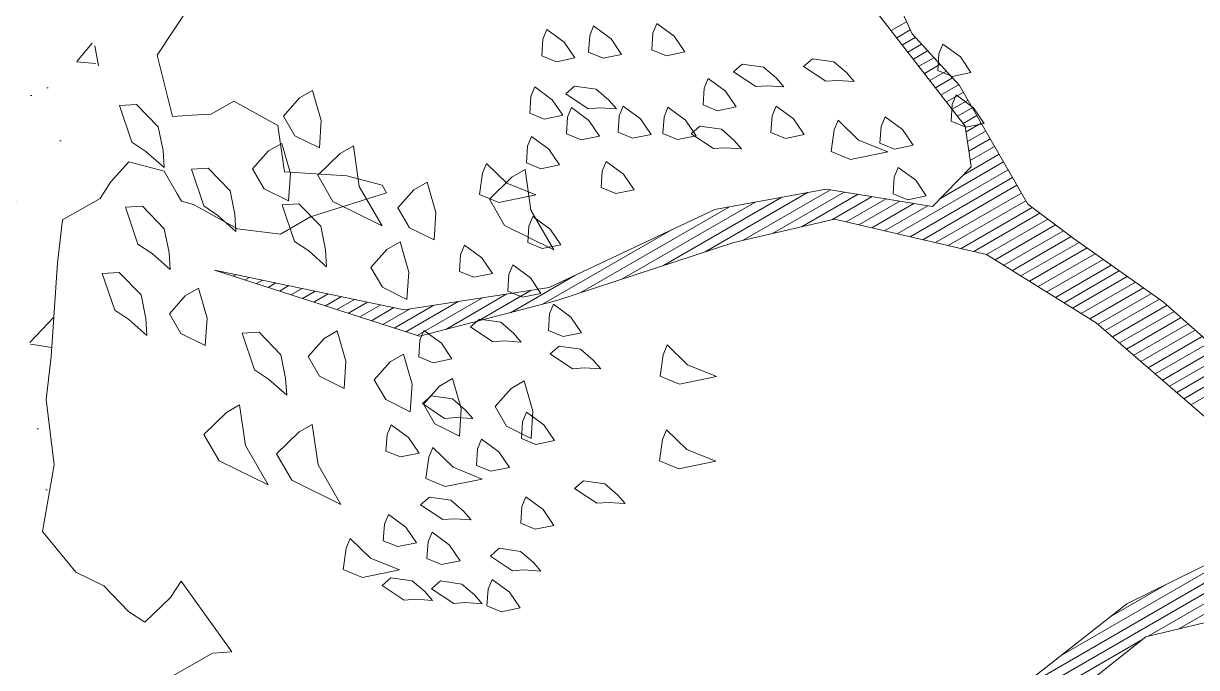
# Model space of a CAD drawing. Header units: metres. Extents: x 12093 to 20303, y 514 to 1412.
# Drawn here: x 19709.222 to 19711.101, y 704.827 to 705.858 of the extents above; entities that cross this region are included whole.
import ezdxf

# ---------------------------------------------------------------- set-up
doc = ezdxf.new("R2010")
doc.units = ezdxf.units.M
for name, color, linetype, lineweight in [('ARBOLES', 52, 'Continuous', 13), ('grass', 64, 'Continuous', 13), ('MANZANAS-ORIGINALES', 147, 'Continuous', 9)]:
    doc.layers.add(name, color=color, linetype=linetype, lineweight=lineweight)

# ---------------------------------------------------------------- blocks, each defined once
blk = doc.blocks.new('ghgfghgh')
at = {"layer": 'ARBOLES', "lineweight": 20}
for p, q in [((20001.0692, 664.5407), (20001.1009, 664.4703)), ((20001.1546, 664.3773), (20001.0502, 664.512)), ((20001.0799, 664.4737), (20001.0954, 664.4826)), ((20001.0855, 664.4665), (20001.0991, 664.4744)), ((20001.0911, 664.4593), (20001.1041, 664.4668)), ((20001.1009, 664.4703), (20001.1488, 664.4182)), ((20001.0967, 664.4521), (20001.1104, 664.46)), ((20001.1022, 664.4449), (20001.1166, 664.4532)), ((20001.1078, 664.4377), (20001.1229, 664.4464)), ((20001.1134, 664.4305), (20001.1291, 664.4396)), ((20001.119, 664.4233), (20001.1354, 664.4328)), ((20001.1246, 664.4161), (20001.1416, 664.4259)), ((20001.1302, 664.4089), (20001.1479, 664.4191)), ((20001.1488, 664.4182), (20001.1871, 664.3517)), ((20001.1357, 664.4017), (20001.1526, 664.4114)), ((20001.1413, 664.3945), (20001.1572, 664.4036)), ((20001.1469, 664.3873), (20001.1617, 664.3958)), ((20001.1525, 664.3801), (20001.1662, 664.388)), ((20001.1605, 664.3363), (20001.1546, 664.3773)), ((20001.1555, 664.3714), (20001.1707, 664.3802)), ((20001.1569, 664.3618), (20001.1752, 664.3723)), ((20001.1583, 664.3521), (20001.1797, 664.3645)), ((20001.1524, 664.3279), (20001.1888, 664.3489)), ((20001.1597, 664.3425), (20001.1842, 664.3567)), ((20001.1871, 664.3517), (20001.2179, 664.2985)), ((20001.1217, 664.2962), (20001.1605, 664.3363)), ((20001.1295, 664.3043), (20001.1933, 664.3411)), ((20001.086, 664.2687), (20001.1978, 664.3333)), ((20001.0989, 664.2657), (20001.2023, 664.3254)), ((20000.8919, 664.2505), (20000.9958, 664.3105)), ((20000.9017, 664.2933), (20001.014, 664.3138)), ((20000.9302, 664.2622), (20001.0184, 664.3131)), ((20000.9601, 664.269), (20001.0324, 664.3108)), ((20001.014, 664.3138), (20001.1217, 664.2962)), ((20001.1118, 664.2627), (20001.2068, 664.3176)), ((20000.8078, 664.2228), (20000.943, 664.3008)), ((20000.8499, 664.2366), (20000.9694, 664.3056)), ((20000.99, 664.2759), (20001.0465, 664.3085)), ((20001.02, 664.2827), (20001.0606, 664.3062)), ((20001.0344, 664.2806), (20001.0746, 664.3039)), ((20001.0473, 664.2777), (20001.0887, 664.3016)), ((20001.0602, 664.2747), (20001.1028, 664.2993)), ((20001.1247, 664.2598), (20001.2113, 664.3098)), ((20001.1375, 664.2568), (20001.2158, 664.302)), ((20001.2179, 664.2985), (20001.2647, 664.2635)), ((20000.7345, 664.2144), (20000.9017, 664.2933)), ((20000.7658, 664.2089), (20000.9166, 664.296)), ((20001.0731, 664.2717), (20001.1169, 664.297)), ((20001.1504, 664.2538), (20001.2222, 664.2952)), ((20001.1633, 664.2508), (20001.2301, 664.2894)), ((20001.0227, 664.2833), (20000.9209, 664.26)), ((20001.1762, 664.2478), (20001.0227, 664.2833)), ((20001.1762, 664.2478), (20001.2379, 664.2835)), ((20001.1849, 664.2424), (20001.2458, 664.2776)), ((20000.7278, 664.1975), (20000.8587, 664.273)), ((20001.1936, 664.237), (20001.2537, 664.2717)), ((20001.2023, 664.2316), (20001.2615, 664.2658)), ((20001.2647, 664.2635), (20001.3545, 664.2001)), ((20000.9209, 664.26), (20000.7421, 664.2012)), ((20001.2109, 664.2262), (20001.2696, 664.26)), ((20001.2196, 664.2208), (20001.2777, 664.2543)), ((20001.287, 664.1788), (20001.1762, 664.2478)), ((20001.2283, 664.2154), (20001.2858, 664.2485)), ((20001.237, 664.2099), (20001.2939, 664.2428)), ((20000.3963, 664.232), (20000.5879, 664.1919)), ((20000.6033, 664.1653), (20000.3963, 664.232)), ((20001.2457, 664.2045), (20001.302, 664.2371)), ((20001.2544, 664.1991), (20001.3102, 664.2313)), ((20000.4157, 664.2257), (20000.4185, 664.2274)), ((20000.4273, 664.222), (20000.4317, 664.2246)), ((20000.4389, 664.2183), (20000.445, 664.2218)), ((20000.4505, 664.2145), (20000.4582, 664.219)), ((20000.4621, 664.2108), (20000.4715, 664.2163)), ((20000.6952, 664.189), (20000.7604, 664.2267)), ((20001.263, 664.1937), (20001.3183, 664.2256)), ((20001.2717, 664.1883), (20001.3264, 664.2199)), ((20000.4736, 664.2071), (20000.4848, 664.2135)), ((20000.4852, 664.2033), (20000.498, 664.2107)), ((20000.4968, 664.1996), (20000.5113, 664.2079)), ((20000.5084, 664.1959), (20000.5245, 664.2052)), ((20000.5879, 664.1919), (20000.7345, 664.2144)), ((20000.6011, 664.166), (20000.6671, 664.2041)), ((20000.6299, 664.1722), (20000.6917, 664.2079)), ((20000.6625, 664.1806), (20000.7163, 664.2117)), ((20001.2804, 664.1829), (20001.3345, 664.2141)), ((20001.2887, 664.1773), (20001.3427, 664.2084)), ((20000.52, 664.1921), (20000.5378, 664.2024)), ((20000.5316, 664.1884), (20000.551, 664.1996)), ((20000.5432, 664.1847), (20000.5643, 664.1968)), ((20000.5548, 664.1809), (20000.5775, 664.1941)), ((20000.5664, 664.1772), (20000.5932, 664.1927)), ((20000.5779, 664.1735), (20000.6178, 664.1965)), ((20000.5895, 664.1697), (20000.6425, 664.2003)), ((20000.7421, 664.2012), (20000.6033, 664.1653)), ((20001.296, 664.171), (20001.3508, 664.2027)), ((20001.3032, 664.1648), (20001.3584, 664.1966)), ((20001.3545, 664.2001), (20001.409, 664.1517)), ((20001.3104, 664.1585), (20001.3655, 664.1903)), ((20001.3176, 664.1522), (20001.3726, 664.184)), ((20001.4466, 664.0405), (20001.287, 664.1788)), ((20001.3248, 664.146), (20001.3797, 664.1777)), ((20001.3321, 664.1397), (20001.3868, 664.1714)), ((20001.3393, 664.1335), (20001.394, 664.165)), ((20001.3465, 664.1272), (20001.4011, 664.1587)), ((20001.3537, 664.121), (20001.4082, 664.1524)), ((20001.3609, 664.1147), (20001.4147, 664.1458)), ((20001.3682, 664.1085), (20001.4212, 664.1391)), ((20001.3754, 664.1022), (20001.4277, 664.1324)), ((20001.3826, 664.0959), (20001.4341, 664.1257)), ((20001.1504, 663.7638), (20001.5824, 664.0132)), ((20001.3394, 663.8625), (20001.5931, 664.009)), ((20001.3703, 663.8699), (20001.6039, 664.0048)), ((20001.2006, 663.8032), (20001.4628, 663.9546)), ((20001.2508, 663.8426), (20001.4348, 663.9489)), ((20001.3177, 663.8952), (20001.4213, 663.9461)), ((20001.301, 663.882), (20001.3583, 663.9151)), ((20001.5472, 663.9124), (20001.3369, 663.8619)), ((20001.1042, 663.7276), (20001.3177, 663.8952)), ((20001.3369, 663.8619), (20001.1301, 663.6982)), ((20001.1042, 663.7267), (20001.333, 663.8588))]:
    blk.add_line(p, q, dxfattribs=at)
at = {"layer": 'grass'}
for p, q in [((20000.3386, 664.4488), (20000.3709, 664.4977)), ((20000.7793, 664.4784), (20000.7753, 664.4686)), ((20000.7969, 664.4655), (20000.7793, 664.4784)), ((20000.8432, 664.4809), (20000.8392, 664.4711)), ((20000.8608, 664.468), (20000.8432, 664.4809)), ((20000.7281, 664.4651), (20000.7269, 664.4484)), ((20000.7321, 664.4749), (20000.7281, 664.4651)), ((20000.7497, 664.462), (20000.7321, 664.4749)), ((20000.7753, 664.4686), (20000.7742, 664.4519)), ((20000.8076, 664.4497), (20000.7969, 664.4655)), ((20000.8392, 664.4711), (20000.8381, 664.4544)), ((20000.8715, 664.4522), (20000.8608, 664.468)), ((20000.7604, 664.4461), (20000.7497, 664.462)), ((20000.8381, 664.4544), (20000.8528, 664.4484)), ((20001.1321, 664.46), (20001.1281, 664.4502)), ((20001.1497, 664.4471), (20001.1321, 664.46)), ((20000.3541, 664.3871), (20000.3386, 664.4488)), ((20000.7269, 664.4484), (20000.7417, 664.4423)), ((20000.7417, 664.4423), (20000.7604, 664.4461)), ((20000.7742, 664.4519), (20000.7889, 664.4459)), ((20000.7889, 664.4459), (20000.8076, 664.4497)), ((20000.8528, 664.4484), (20000.8715, 664.4522)), ((20000.9914, 664.4375), (20001.0003, 664.4453)), ((20001.0003, 664.4453), (20001.0219, 664.4422)), ((20001.0219, 664.4422), (20001.0346, 664.4313)), ((20001.1281, 664.4502), (20001.127, 664.4335)), ((20001.1604, 664.4313), (20001.1497, 664.4471)), ((20000.9205, 664.4321), (20000.9294, 664.4399)), ((20000.943, 664.4172), (20000.9205, 664.4321)), ((20000.9294, 664.4399), (20000.951, 664.4368)), ((20000.951, 664.4368), (20000.9637, 664.4259)), ((20001.0139, 664.4226), (20000.9914, 664.4375)), ((20001.0346, 664.4313), (20001.0424, 664.4224)), ((20001.127, 664.4335), (20001.1417, 664.4275)), ((20001.1417, 664.4275), (20001.1604, 664.4313)), ((20000.7512, 664.4098), (20000.7601, 664.4176)), ((20000.7601, 664.4176), (20000.7818, 664.4145)), ((20000.8949, 664.4255), (20000.8909, 664.4157)), ((20000.9125, 664.4125), (20000.8949, 664.4255)), ((20000.9548, 664.4181), (20000.943, 664.4172)), ((20000.9715, 664.417), (20000.9548, 664.4181)), ((20000.9637, 664.4259), (20000.9715, 664.417)), ((20001.0257, 664.4235), (20001.0139, 664.4226)), ((20001.0424, 664.4224), (20001.0257, 664.4235)), ((20000.4822, 664.4057), (20000.4661, 664.3875)), ((20000.4955, 664.4134), (20000.4822, 664.4057)), ((20000.5042, 664.3829), (20000.4955, 664.4134)), ((20000.7158, 664.4071), (20000.7147, 664.3904)), ((20000.7198, 664.4169), (20000.7158, 664.4071)), ((20000.7374, 664.404), (20000.7198, 664.4169)), ((20000.7737, 664.3949), (20000.7512, 664.4098)), ((20000.7818, 664.4145), (20000.7945, 664.4036)), ((20000.8909, 664.4157), (20000.8898, 664.3989)), ((20000.9232, 664.3967), (20000.9125, 664.4125)), ((20001.1455, 664.4088), (20001.1415, 664.399)), ((20001.1631, 664.3959), (20001.1455, 664.4088)), ((20000.3003, 664.3982), (20000.3175, 664.3992)), ((20000.3129, 664.3611), (20000.3003, 664.3982)), ((20000.3175, 664.3992), (20000.3395, 664.3765)), ((20000.4158, 664.4025), (20000.3931, 664.3894)), ((20000.4603, 664.3778), (20000.4158, 664.4025)), ((20000.7481, 664.3882), (20000.7374, 664.404)), ((20000.757, 664.396), (20000.753, 664.3862)), ((20000.7746, 664.3831), (20000.757, 664.396)), ((20000.7855, 664.3958), (20000.7737, 664.3949)), ((20000.8023, 664.3947), (20000.7855, 664.3958)), ((20000.7945, 664.4036), (20000.8023, 664.3947)), ((20000.8092, 664.3976), (20000.8052, 664.3878)), ((20000.8268, 664.3847), (20000.8092, 664.3976)), ((20000.8544, 664.3963), (20000.8504, 664.3865)), ((20000.872, 664.3834), (20000.8544, 664.3963)), ((20000.8898, 664.3989), (20000.9045, 664.3929)), ((20000.9045, 664.3929), (20000.9232, 664.3967)), ((20000.9635, 664.3974), (20000.9595, 664.3876)), ((20000.9811, 664.3845), (20000.9635, 664.3974)), ((20001.1415, 664.399), (20001.1404, 664.3823)), ((20001.1738, 664.3801), (20001.1631, 664.3959)), ((20000.3736, 664.3882), (20000.3541, 664.3871)), ((20000.3931, 664.3894), (20000.3736, 664.3882)), ((20000.4661, 664.3875), (20000.4776, 664.3676)), ((20000.5024, 664.3553), (20000.5042, 664.3829)), ((20000.7147, 664.3904), (20000.7294, 664.3844)), ((20000.7294, 664.3844), (20000.7481, 664.3882)), ((20000.753, 664.3862), (20000.7519, 664.3695)), ((20000.7853, 664.3673), (20000.7746, 664.3831)), ((20000.8052, 664.3878), (20000.804, 664.3711)), ((20000.8375, 664.3689), (20000.8268, 664.3847)), ((20000.8504, 664.3865), (20000.8493, 664.3698)), ((20000.8827, 664.3675), (20000.872, 664.3834)), ((20000.9595, 664.3876), (20000.9584, 664.3709)), ((20000.9918, 664.3687), (20000.9811, 664.3845)), ((20001.0264, 664.3832), (20001.0223, 664.3734)), ((20001.0469, 664.3633), (20001.0264, 664.3832)), ((20001.0736, 664.3867), (20001.0696, 664.3769)), ((20001.0912, 664.3738), (20001.0736, 664.3867)), ((20001.1404, 664.3823), (20001.1551, 664.3763)), ((20000.3395, 664.3765), (20000.3444, 664.3527)), ((20000.467, 664.3312), (20000.4603, 664.3778)), ((20000.804, 664.3711), (20000.8187, 664.3651)), ((20000.8493, 664.3698), (20000.864, 664.3637)), ((20000.8778, 664.3695), (20000.8867, 664.3773)), ((20000.8867, 664.3773), (20000.9083, 664.3742)), ((20000.9083, 664.3742), (20000.921, 664.3633)), ((20000.9584, 664.3709), (20000.9731, 664.3649)), ((20001.0223, 664.3734), (20001.0192, 664.3518)), ((20001.0696, 664.3769), (20001.0685, 664.3602)), ((20001.1019, 664.358), (20001.0912, 664.3738)), ((20001.1551, 664.3763), (20001.1738, 664.3801)), ((20000.3272, 664.3517), (20000.3129, 664.3611)), ((20000.4643, 664.3599), (20000.451, 664.3522)), ((20000.473, 664.3295), (20000.4643, 664.3599)), ((20000.4776, 664.3676), (20000.5024, 664.3553)), ((20000.7165, 664.3668), (20000.7125, 664.357)), ((20000.7341, 664.3539), (20000.7165, 664.3668)), ((20000.7519, 664.3695), (20000.7666, 664.3635)), ((20000.7666, 664.3635), (20000.7853, 664.3673)), ((20000.8187, 664.3651), (20000.8375, 664.3689)), ((20000.864, 664.3637), (20000.8827, 664.3675)), ((20000.9003, 664.3546), (20000.8778, 664.3695)), ((20000.921, 664.3633), (20000.9288, 664.3544)), ((20000.9731, 664.3649), (20000.9918, 664.3687)), ((20001.0763, 664.3513), (20001.0469, 664.3633)), ((20001.0685, 664.3602), (20001.0832, 664.3542)), ((20001.0832, 664.3542), (20001.1019, 664.358)), ((20000.3454, 664.3356), (20000.3272, 664.3517)), ((20000.3444, 664.3527), (20000.3454, 664.3356)), ((20000.451, 664.3522), (20000.4349, 664.3341)), ((20000.5234, 664.3497), (20000.5006, 664.3277)), ((20000.5367, 664.3574), (20000.5234, 664.3497)), ((20000.5426, 664.3164), (20000.5367, 664.3574)), ((20000.7125, 664.357), (20000.7114, 664.3403)), ((20000.7448, 664.3381), (20000.7341, 664.3539)), ((20000.9121, 664.3555), (20000.9003, 664.3546)), ((20000.9288, 664.3544), (20000.9121, 664.3555)), ((20001.0192, 664.3518), (20001.0388, 664.3437)), ((20001.0388, 664.3437), (20001.0763, 664.3513)), ((20000.2915, 664.3207), (20000.3099, 664.3414)), ((20000.3099, 664.3414), (20000.3457, 664.3318)), ((20000.373, 664.3338), (20000.3901, 664.3348)), ((20000.3901, 664.3348), (20000.4121, 664.3121)), ((20000.4349, 664.3341), (20000.4464, 664.3141)), ((20000.6711, 664.3396), (20000.6671, 664.3298)), ((20000.6916, 664.3198), (20000.6711, 664.3396)), ((20000.7114, 664.3403), (20000.7261, 664.3343)), ((20000.7261, 664.3343), (20000.7448, 664.3381)), ((20000.792, 664.3417), (20000.788, 664.3319)), ((20000.8096, 664.3288), (20000.792, 664.3417)), ((20001.087, 664.3355), (20001.0829, 664.3257)), ((20001.1046, 664.3226), (20001.087, 664.3355)), ((20000.3457, 664.3318), (20000.3588, 664.3091)), ((20000.3856, 664.2967), (20000.373, 664.3338)), ((20000.467, 664.3312), (20000.467, 664.3312)), ((20000.5299, 664.3272), (20000.467, 664.3312)), ((20000.4712, 664.3018), (20000.473, 664.3295)), ((20000.5006, 664.3277), (20000.516, 664.3011)), ((20000.5657, 664.3176), (20000.5299, 664.3272)), ((20000.6671, 664.3298), (20000.6639, 664.3082)), ((20000.6968, 664.3257), (20000.6741, 664.3037)), ((20000.7101, 664.3334), (20000.6968, 664.3257)), ((20000.716, 664.2925), (20000.7101, 664.3334)), ((20000.788, 664.3319), (20000.7869, 664.3152)), ((20000.8203, 664.3129), (20000.8096, 664.3288)), ((20001.0829, 664.3257), (20001.0818, 664.309)), ((20001.1153, 664.3068), (20001.1046, 664.3226)), ((20000.2808, 664.3044), (20000.2915, 664.3207)), ((20000.4121, 664.3121), (20000.417, 664.2883)), ((20000.4464, 664.3141), (20000.4712, 664.3018)), ((20000.5656, 664.2766), (20000.5426, 664.3164)), ((20000.57, 664.31), (20000.5657, 664.3176)), ((20000.5978, 664.3129), (20000.5817, 664.2947)), ((20000.6111, 664.3206), (20000.5978, 664.3129)), ((20000.6198, 664.2901), (20000.6111, 664.3206)), ((20000.721, 664.3078), (20000.6916, 664.3198)), ((20000.7869, 664.3152), (20000.8016, 664.3092)), ((20000.8016, 664.3092), (20000.8203, 664.3129)), ((20000.2429, 664.2826), (20000.2808, 664.3044)), ((20000.3588, 664.3091), (20000.3631, 664.3015)), ((20000.3631, 664.3015), (20000.3751, 664.2983)), ((20000.4646, 664.298), (20000.4817, 664.299)), ((20000.4817, 664.299), (20000.5037, 664.2763)), ((20000.4932, 664.2858), (20000.57, 664.31)), ((20000.516, 664.3011), (20000.5656, 664.2766)), ((20000.6639, 664.3082), (20000.6836, 664.3002)), ((20000.6741, 664.3037), (20000.6894, 664.2771)), ((20000.6836, 664.3002), (20000.721, 664.3078)), ((20001.0818, 664.309), (20001.0965, 664.303)), ((20001.0965, 664.303), (20001.1153, 664.3068)), ((20000.3065, 664.2954), (20000.3237, 664.2964)), ((20000.3191, 664.2583), (20000.3065, 664.2954)), ((20000.3237, 664.2964), (20000.3457, 664.2737)), ((20000.3751, 664.2983), (20000.4196, 664.2736)), ((20000.3999, 664.2872), (20000.3856, 664.2967)), ((20000.418, 664.2711), (20000.3999, 664.2872)), ((20000.417, 664.2883), (20000.418, 664.2711)), ((20000.4771, 664.2609), (20000.4646, 664.298)), ((20000.5817, 664.2947), (20000.5933, 664.2748)), ((20000.6181, 664.2625), (20000.6198, 664.2901)), ((20000.7391, 664.2526), (20000.716, 664.2925)), ((20000.2377, 664.2392), (20000.2429, 664.2826)), ((20000.4629, 664.2684), (20000.4932, 664.2858)), ((20000.5037, 664.2763), (20000.5086, 664.2525)), ((20000.6894, 664.2771), (20000.7391, 664.2526)), ((20000.7139, 664.2764), (20000.7127, 664.2597)), ((20000.7179, 664.2862), (20000.7139, 664.2764)), ((20000.7355, 664.2733), (20000.7179, 664.2862)), ((20000.3457, 664.2737), (20000.3505, 664.2499)), ((20000.4196, 664.2736), (20000.4629, 664.2684)), ((20000.5933, 664.2748), (20000.6181, 664.2625)), ((20000.7462, 664.2575), (20000.7355, 664.2733)), ((20000.3334, 664.2489), (20000.3191, 664.2583)), ((20000.4915, 664.2515), (20000.4771, 664.2609)), ((20000.5096, 664.2354), (20000.4915, 664.2515)), ((20000.5086, 664.2525), (20000.5096, 664.2354)), ((20000.5705, 664.2528), (20000.5544, 664.2346)), ((20000.5838, 664.2604), (20000.5705, 664.2528)), ((20000.5925, 664.23), (20000.5838, 664.2604)), ((20000.6488, 664.2572), (20000.6448, 664.2474)), ((20000.6664, 664.2443), (20000.6488, 664.2572)), ((20000.7127, 664.2597), (20000.7274, 664.2537)), ((20000.7274, 664.2537), (20000.7462, 664.2575)), ((20000.3516, 664.2327), (20000.3334, 664.2489)), ((20000.3505, 664.2499), (20000.3516, 664.2327)), ((20000.6448, 664.2474), (20000.6437, 664.2307)), ((20000.6771, 664.2285), (20000.6664, 664.2443)), ((20000.2316, 664.1449), (20000.2377, 664.2392)), ((20000.283, 664.2286), (20000.3001, 664.2297)), ((20000.2956, 664.1915), (20000.283, 664.2286)), ((20000.3001, 664.2297), (20000.3222, 664.2069)), ((20000.4041, 664.2295), (20000.4052, 664.2301)), ((20000.5544, 664.2346), (20000.5659, 664.2147)), ((20000.5907, 664.2024), (20000.5925, 664.23)), ((20000.6437, 664.2307), (20000.6584, 664.2247)), ((20000.6584, 664.2247), (20000.6771, 664.2285)), ((20000.6978, 664.2372), (20000.6938, 664.2274)), ((20000.7154, 664.2243), (20000.6978, 664.2372)), ((20000.6938, 664.2274), (20000.6927, 664.2107)), ((20000.7261, 664.2085), (20000.7154, 664.2243)), ((20000.3222, 664.2069), (20000.327, 664.1831)), ((20000.3669, 664.2061), (20000.3508, 664.188)), ((20000.3802, 664.2138), (20000.3669, 664.2061)), ((20000.3889, 664.1834), (20000.3802, 664.2138)), ((20000.5659, 664.2147), (20000.5907, 664.2024)), ((20000.6927, 664.2107), (20000.7074, 664.2047)), ((20000.7074, 664.2047), (20000.7261, 664.2085)), ((20000.7388, 664.1975), (20000.7348, 664.1877)), ((20000.7564, 664.1846), (20000.7388, 664.1975)), ((20000.3099, 664.1821), (20000.2956, 664.1915)), ((20000.328, 664.166), (20000.3099, 664.1821)), ((20000.327, 664.1831), (20000.328, 664.166)), ((20000.3508, 664.188), (20000.3623, 664.168)), ((20000.3871, 664.1558), (20000.3889, 664.1834)), ((20000.6551, 664.1746), (20000.664, 664.1824)), ((20000.664, 664.1824), (20000.6856, 664.1793)), ((20000.7348, 664.1877), (20000.7337, 664.171)), ((20000.7671, 664.1688), (20000.7564, 664.1846)), ((20000.4242, 664.1683), (20000.4414, 664.1693)), ((20000.4368, 664.1312), (20000.4242, 664.1683)), ((20000.4414, 664.1693), (20000.4634, 664.1466)), ((20000.5204, 664.1706), (20000.5071, 664.163)), ((20000.5291, 664.1402), (20000.5204, 664.1706)), ((20000.6079, 664.171), (20000.6038, 664.1612)), ((20000.6255, 664.1581), (20000.6079, 664.171)), ((20000.6776, 664.1597), (20000.6551, 664.1746)), ((20000.6856, 664.1793), (20000.6983, 664.1683)), ((20000.6983, 664.1683), (20000.7061, 664.1594)), ((20000.7337, 664.171), (20000.7484, 664.165)), ((20000.7484, 664.165), (20000.7671, 664.1688)), ((20000.3623, 664.168), (20000.3871, 664.1558)), ((20000.5071, 664.163), (20000.491, 664.1448)), ((20000.6038, 664.1612), (20000.6027, 664.1445)), ((20000.6361, 664.1423), (20000.6255, 664.1581)), ((20000.6894, 664.1605), (20000.6776, 664.1597)), ((20000.7061, 664.1594), (20000.6894, 664.1605)), ((20000.8536, 664.1564), (20000.8495, 664.1466)), ((20000.8741, 664.1365), (20000.8536, 664.1564)), ((20000.2264, 664.1015), (20000.2316, 664.1449)), ((20000.4634, 664.1466), (20000.4682, 664.1228)), ((20000.491, 664.1448), (20000.5025, 664.1249)), ((20000.5872, 664.1471), (20000.5739, 664.1395)), ((20000.5959, 664.1167), (20000.5872, 664.1471)), ((20000.6027, 664.1445), (20000.6174, 664.1385)), ((20000.7355, 664.1474), (20000.7444, 664.1552)), ((20000.758, 664.1325), (20000.7355, 664.1474)), ((20000.7444, 664.1552), (20000.766, 664.1521)), ((20000.766, 664.1521), (20000.7787, 664.1412)), ((20000.8495, 664.1466), (20000.8464, 664.125)), ((20000.5273, 664.1126), (20000.5291, 664.1402)), ((20000.5739, 664.1395), (20000.5577, 664.1213)), ((20000.6174, 664.1385), (20000.6361, 664.1423)), ((20000.7698, 664.1334), (20000.758, 664.1325)), ((20000.7865, 664.1323), (20000.7698, 664.1334)), ((20000.7787, 664.1412), (20000.7865, 664.1323)), ((20000.9035, 664.1245), (20000.8741, 664.1365)), ((20000.4511, 664.1218), (20000.4368, 664.1312)), ((20000.4693, 664.1057), (20000.4511, 664.1218)), ((20000.4682, 664.1228), (20000.4693, 664.1057)), ((20000.5025, 664.1249), (20000.5273, 664.1126)), ((20000.5577, 664.1213), (20000.5693, 664.1013)), ((20000.6368, 664.1226), (20000.6235, 664.1149)), ((20000.6455, 664.0922), (20000.6368, 664.1226)), ((20000.8464, 664.125), (20000.866, 664.1169)), ((20000.866, 664.1169), (20000.9035, 664.1245)), ((20000.5941, 664.0891), (20000.5959, 664.1167)), ((20000.6235, 664.1149), (20000.6074, 664.0968)), ((20000.6959, 664.1124), (20000.6798, 664.0942)), ((20000.7092, 664.1201), (20000.6959, 664.1124)), ((20000.7179, 664.0896), (20000.7092, 664.1201)), ((20000.2343, 664.0355), (20000.2264, 664.1015)), ((20000.5693, 664.1013), (20000.5941, 664.0891)), ((20000.6063, 664.0973), (20000.6152, 664.1051)), ((20000.6288, 664.0823), (20000.6063, 664.0973)), ((20000.6152, 664.1051), (20000.6368, 664.102)), ((20000.6368, 664.102), (20000.6495, 664.091)), ((20000.4084, 664.0882), (20000.3856, 664.0662)), ((20000.4217, 664.0959), (20000.4084, 664.0882)), ((20000.4276, 664.055), (20000.4217, 664.0959)), ((20000.6074, 664.0968), (20000.6189, 664.0768)), ((20000.6437, 664.0645), (20000.6455, 664.0922)), ((20000.6495, 664.091), (20000.6573, 664.0821)), ((20000.6798, 664.0942), (20000.6913, 664.0743)), ((20000.7115, 664.0886), (20000.7074, 664.0788)), ((20000.7291, 664.0757), (20000.7115, 664.0886)), ((20000.7161, 664.062), (20000.7179, 664.0896)), ((20000.4951, 664.0763), (20000.4818, 664.0686)), ((20000.501, 664.0353), (20000.4951, 664.0763)), ((20000.5747, 664.0759), (20000.5707, 664.0661)), ((20000.5923, 664.063), (20000.5747, 664.0759)), ((20000.6189, 664.0768), (20000.6437, 664.0645)), ((20000.6406, 664.0832), (20000.6288, 664.0823)), ((20000.6573, 664.0821), (20000.6406, 664.0832)), ((20000.6913, 664.0743), (20000.7161, 664.062)), ((20000.7074, 664.0788), (20000.7063, 664.0621)), ((20000.7398, 664.0599), (20000.7291, 664.0757)), ((20000.3856, 664.0662), (20000.401, 664.0396)), ((20000.4818, 664.0686), (20000.459, 664.0466)), ((20000.5707, 664.0661), (20000.5696, 664.0494)), ((20000.603, 664.0471), (20000.5923, 664.063)), ((20000.7063, 664.0621), (20000.721, 664.0561)), ((20000.8529, 664.0708), (20000.8489, 664.061)), ((20000.8734, 664.051), (20000.8529, 664.0708)), ((20000.4506, 664.0151), (20000.4276, 664.055)), ((20000.6168, 664.0529), (20000.6128, 664.0431)), ((20000.6373, 664.0331), (20000.6168, 664.0529)), ((20000.662, 664.0516), (20000.6609, 664.0349)), ((20000.666, 664.0614), (20000.662, 664.0516)), ((20000.6836, 664.0485), (20000.666, 664.0614)), ((20000.721, 664.0561), (20000.7398, 664.0599)), ((20000.8489, 664.061), (20000.8458, 664.0394)), ((20000.9028, 664.039), (20000.8734, 664.051)), ((20000.401, 664.0396), (20000.4506, 664.0151)), ((20000.459, 664.0466), (20000.4744, 664.02)), ((20000.5696, 664.0494), (20000.5843, 664.0434)), ((20000.5843, 664.0434), (20000.603, 664.0471)), ((20000.6128, 664.0431), (20000.6097, 664.0215)), ((20000.6943, 664.0327), (20000.6836, 664.0485)), ((20000.8458, 664.0394), (20000.8654, 664.0314)), ((20000.8654, 664.0314), (20000.9028, 664.039)), ((20000.2227, 663.9683), (20000.2343, 664.0355)), ((20000.524, 663.9954), (20000.501, 664.0353)), ((20000.6667, 664.0211), (20000.6373, 664.0331)), ((20000.6609, 664.0349), (20000.6756, 664.0289)), ((20000.6756, 664.0289), (20000.6943, 664.0327)), ((20000.4744, 664.02), (20000.524, 663.9954)), ((20000.6097, 664.0215), (20000.6293, 664.0135)), ((20000.6293, 664.0135), (20000.6667, 664.0211)), ((20000.76, 664.0115), (20000.7689, 664.0193)), ((20000.7689, 664.0193), (20000.7906, 664.0162)), ((20000.7906, 664.0162), (20000.8033, 664.0053)), ((20000.6046, 663.995), (20000.6135, 664.0028)), ((20000.6135, 664.0028), (20000.6351, 663.9997)), ((20000.7108, 664.0031), (20000.7068, 663.9933)), ((20000.7284, 663.9902), (20000.7108, 664.0031)), ((20000.7825, 663.9966), (20000.76, 664.0115)), ((20000.8033, 664.0053), (20000.8111, 663.9964)), ((20000.6271, 663.9801), (20000.6046, 663.995)), ((20000.6351, 663.9997), (20000.6478, 663.9888)), ((20000.7068, 663.9933), (20000.7057, 663.9766)), ((20000.7943, 663.9975), (20000.7825, 663.9966)), ((20000.8111, 663.9964), (20000.7943, 663.9975)), ((20000.572, 663.9854), (20000.568, 663.9756)), ((20000.5896, 663.9725), (20000.572, 663.9854)), ((20000.6389, 663.981), (20000.6271, 663.9801)), ((20000.6556, 663.9799), (20000.6389, 663.981)), ((20000.6478, 663.9888), (20000.6556, 663.9799)), ((20000.7391, 663.9743), (20000.7284, 663.9902)), ((20000.2564, 663.9272), (20000.2227, 663.9683)), ((20000.568, 663.9756), (20000.5669, 663.9589)), ((20000.6003, 663.9567), (20000.5896, 663.9725)), ((20000.6162, 663.9674), (20000.6121, 663.9576)), ((20000.6338, 663.9545), (20000.6162, 663.9674)), ((20000.7057, 663.9766), (20000.7204, 663.9705)), ((20000.7204, 663.9705), (20000.7391, 663.9743)), ((20000.5335, 663.9611), (20000.5295, 663.9513)), ((20000.554, 663.9413), (20000.5335, 663.9611)), ((20000.5669, 663.9589), (20000.5816, 663.9529)), ((20000.5816, 663.9529), (20000.6003, 663.9567)), ((20000.6121, 663.9576), (20000.611, 663.9409)), ((20000.5295, 663.9513), (20000.5264, 663.9297)), ((20000.6444, 663.9387), (20000.6338, 663.9545)), ((20000.675, 663.9434), (20000.6839, 663.9512)), ((20000.6975, 663.9284), (20000.675, 663.9434)), ((20000.6839, 663.9512), (20000.7055, 663.948)), ((20000.7055, 663.948), (20000.7182, 663.9371)), ((20000.5834, 663.9293), (20000.554, 663.9413)), ((20000.611, 663.9409), (20000.6257, 663.9349)), ((20000.6257, 663.9349), (20000.6444, 663.9387)), ((20000.7182, 663.9371), (20000.726, 663.9282)), ((20000.2847, 663.9133), (20000.2564, 663.9272)), ((20000.5264, 663.9297), (20000.546, 663.9217)), ((20000.546, 663.9217), (20000.5834, 663.9293)), ((20000.5656, 663.9137), (20000.5745, 663.9215)), ((20000.5745, 663.9215), (20000.5961, 663.9184)), ((20000.6768, 663.9198), (20000.6727, 663.9099)), ((20000.6944, 663.9068), (20000.6768, 663.9198)), ((20000.7093, 663.9293), (20000.6975, 663.9284)), ((20000.726, 663.9282), (20000.7093, 663.9293)), ((20000.3097, 663.8874), (20000.2847, 663.9133)), ((20000.3627, 663.918), (20000.3519, 663.9017)), ((20000.4139, 663.8467), (20000.3627, 663.918)), ((20000.5881, 663.8988), (20000.5656, 663.9137)), ((20000.5961, 663.9184), (20000.6088, 663.9075)), ((20000.6157, 663.9104), (20000.6246, 663.9182)), ((20000.6382, 663.8955), (20000.6157, 663.9104)), ((20000.6246, 663.9182), (20000.6462, 663.9151)), ((20000.6462, 663.9151), (20000.6589, 663.9042)), ((20000.6727, 663.9099), (20000.6716, 663.8932)), ((20000.3519, 663.9017), (20000.326, 663.8766)), ((20000.5999, 663.8997), (20000.5881, 663.8988)), ((20000.6166, 663.8986), (20000.5999, 663.8997)), ((20000.6088, 663.9075), (20000.6166, 663.8986)), ((20000.65, 663.8964), (20000.6382, 663.8955)), ((20000.6667, 663.8952), (20000.65, 663.8964)), ((20000.6589, 663.9042), (20000.6667, 663.8952)), ((20000.7051, 663.891), (20000.6944, 663.9068)), ((20000.326, 663.8766), (20000.3097, 663.8874)), ((20000.6716, 663.8932), (20000.6863, 663.8872)), ((20000.6863, 663.8872), (20000.7051, 663.891)), ((20000.3339, 663.8106), (20000.3944, 663.8455)), ((20000.3944, 663.8455), (20000.4139, 663.8467))]:
    blk.add_line(p, q, dxfattribs=at)

msp = doc.modelspace()

# ---------------------------------------------------------------- hatches: boundary and pattern name
at = {"layer": 'grass'}
h = msp.add_hatch(dxfattribs=at)
h.set_pattern_fill('AR-CONC', color=256, scale=0.002, style=0)
h.set_pattern_definition([(50, (19136.99335, 73.14804), (0.36436934, -0.03187817), [0.0381, -0.4191]), (355, (19136.99335, 73.14804), (-0.07048565, 0.38211329), [0.03048, -0.33528]), (100.451, (19137.0237, 73.1454), (0.293885, 0.35023338), [0.03238, -0.35618]), (46.1842, (19136.99335, 73.24964), (0.54215808, -0.08408466), [0.05715, -0.62865]), (96.6356, (19137.03853, 73.24264), (0.47480847, 0.4948511), [0.04857, -0.53427]), (351.184, (19136.99335, 73.24964), (0.4748092, 0.49485024), [0.04572, -0.50292]), (21, (19137.04415, 73.22424), (0.30322976, -0.20453104), [0.0381, -0.4191]), (326, (19137.04415, 73.22424), (0.12360406, 0.36837593), [0.03048, -0.33528]), (71.4514, (19137.06942, 73.2072), (0.42683298, 0.16384572), [0.03238, -0.35618]), (37.5, (19136.99335, 73.14804), (0.006177207, 0.169110078), [0, -0.331216, 0, -0.34036, 0, -0.33655]), (7.5, (19136.99335, 73.14804), (0.133639325, 0.20036115), [0, -0.194056, 0, -0.323596, 0, -0.12827]), (327.5, (19136.88007, 73.14804), (0.27118119, -0.011457488), [0, -0.127, 0, -0.39624, 0, -0.52578]), (317.5, (19136.82927, 73.14804), (0.29625836, 0.05085298), [0, -0.1651, 0, -0.263144, 0, -0.37338])])
h.paths.add_polyline_path([(19709.3855, 705.6967), (19709.3754, 705.7267), (19709.3912, 705.7276), (19709.4292, 705.9349, 0.000825), (19708.4487, 706.1513), (19708.1231, 704.9693, -0.000913), (19709.2082, 704.7288), (19709.2636, 705.0309), (19709.2522, 705.0448), (19709.2706, 705.1514), (19709.2581, 705.2561), (19709.2664, 705.3249), (19709.276, 705.4745), (19709.2843, 705.5432), (19709.3443, 705.5779), (19709.3614, 705.6037), (19709.3703, 705.6138)])

# ---------------------------------------------------------------- linework, layer by layer
at = {"layer": 'MANZANAS-ORIGINALES'}
for centre, radius, start, end in [((19642.9403, 405.9341), 304.279, 76.754672, 83.883439), ((19642.9585, 406.0744), 303.9876, 76.751542, 83.884028)]:
    msp.add_arc(centre, radius, start, end, dxfattribs=at)

# ---------------------------------------------------------------- block references
at = {"layer": 'Defpoints', "lineweight": 20, "xscale": 1.586003757394792, "yscale": 1.586003757394792, "zscale": 1.586003757394792}
msp.add_blockref('ghgfghgh', (-12011.1761, -348.0114), dxfattribs=at)

doc.saveas('drawing.dxf')
